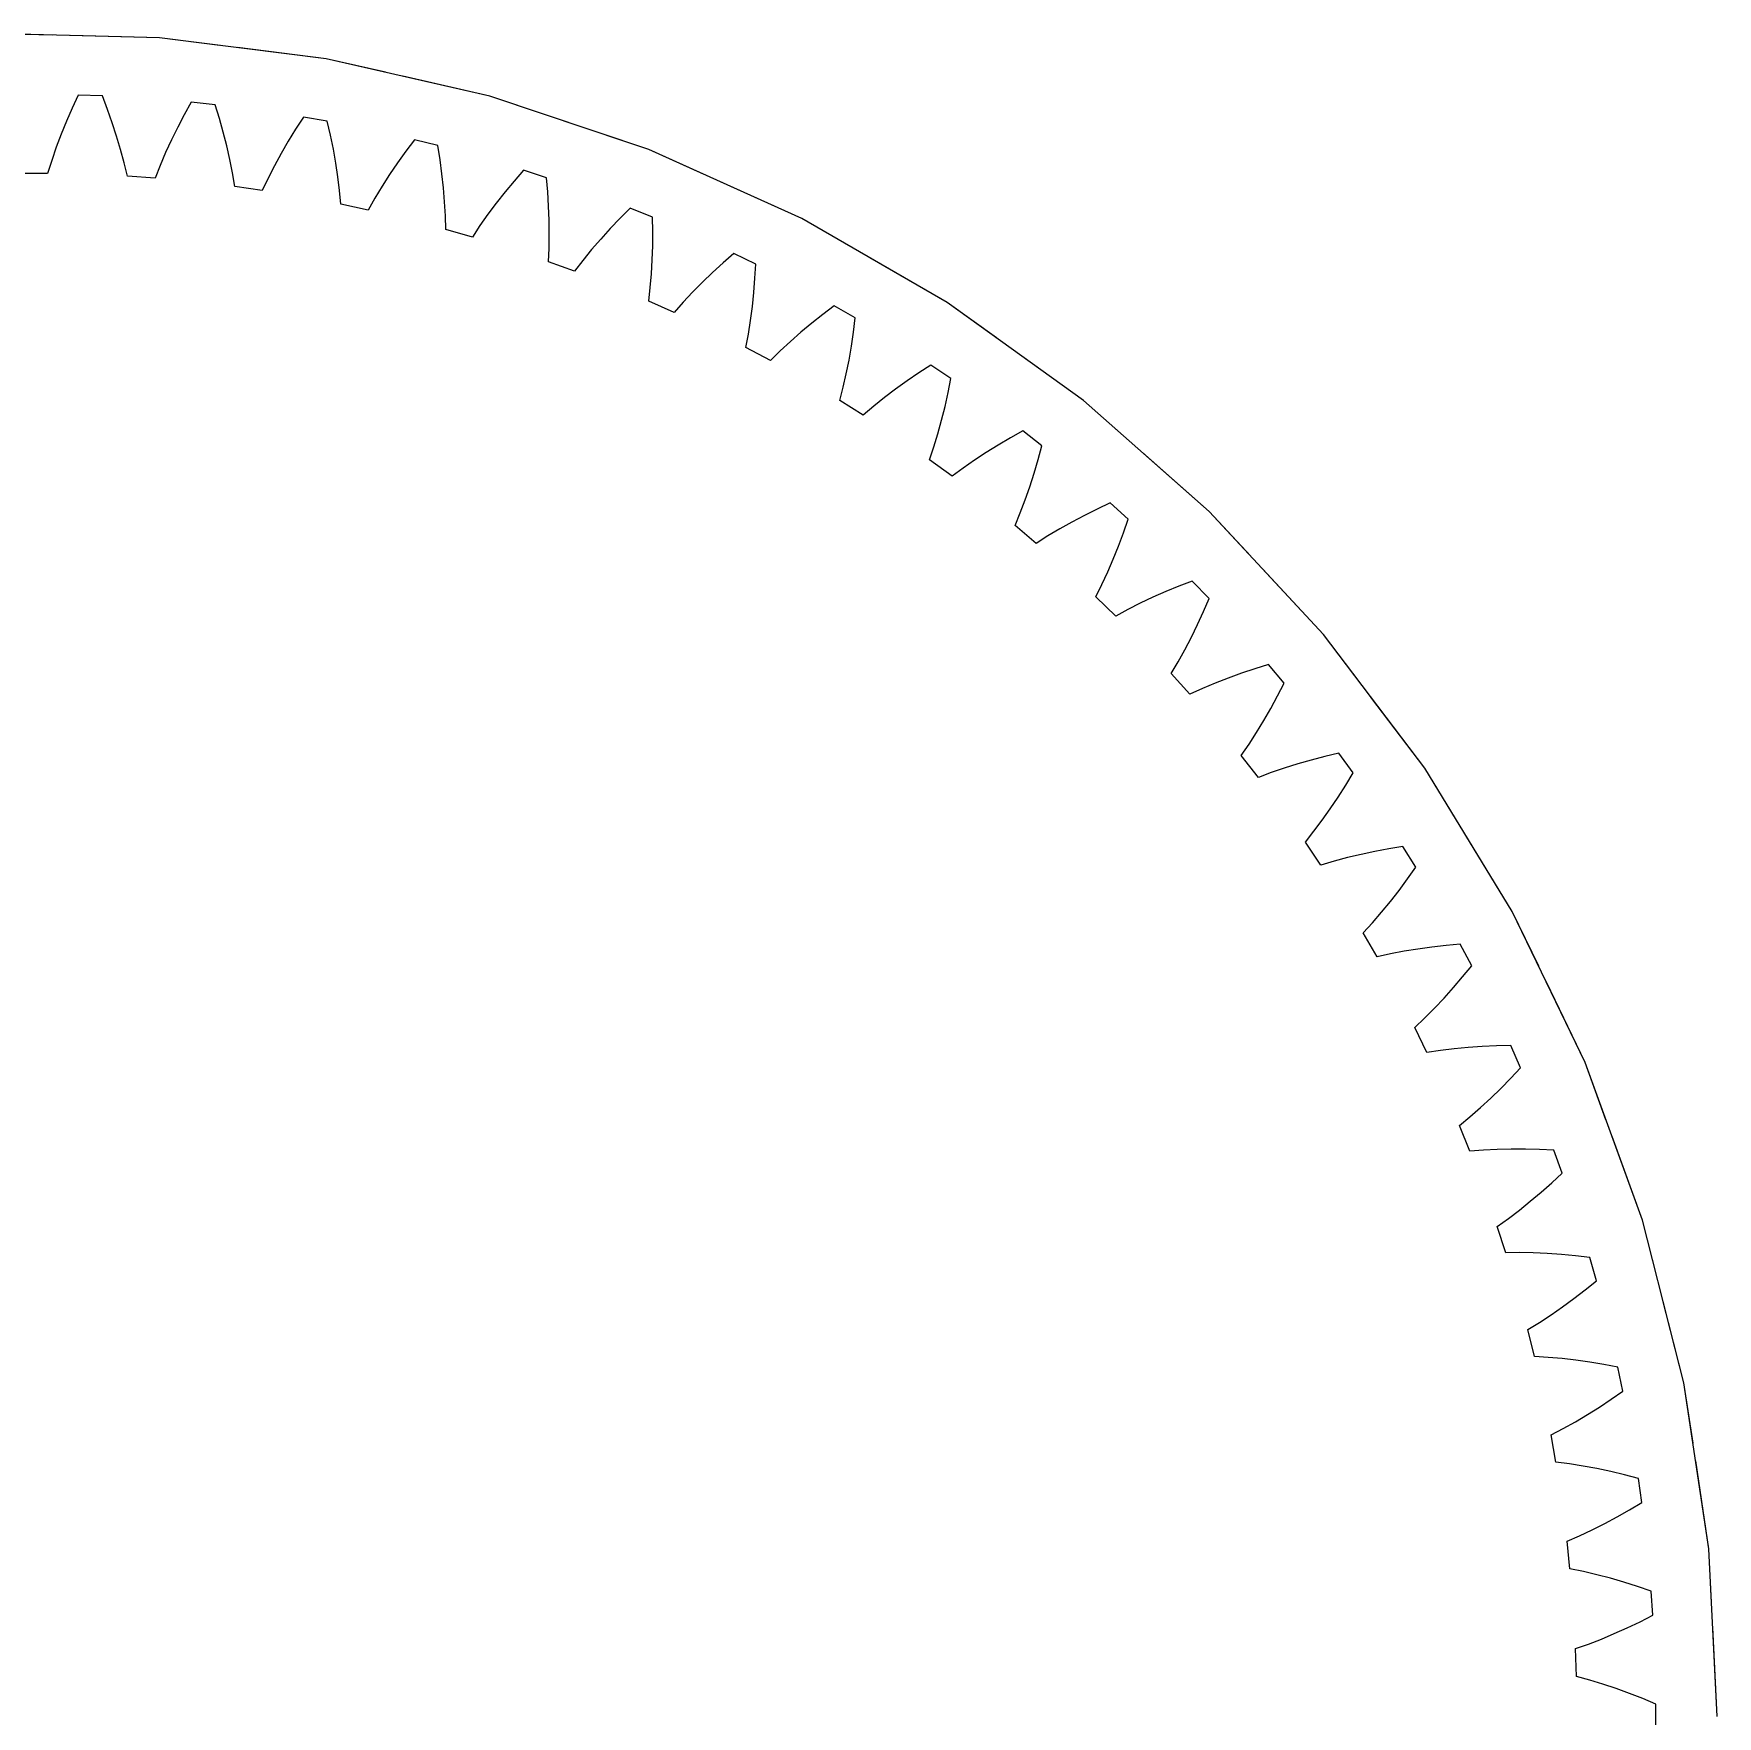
# Model space of a CAD drawing. Header units: millimetres. Extents: x -25 to 138, y -20 to 88.
# Drawn here: x 0 to 24, y 62.99 to 86.99 of the extents above; entities that cross this region are included whole.
import ezdxf

# ---------------------------------------------------------------- set-up
doc = ezdxf.new("R2010")
doc.units = ezdxf.units.MM
doc.linetypes.add('DASHED', pattern=[1.524, 1.27, -0.254])
doc.layers.add('HIDDEN', color=8, linetype='DASHED')
doc.layers.add('VISIBLE', color=7, linetype='CONTINUOUS')

msp = doc.modelspace()

# ---------------------------------------------------------------- linework, layer by layer
at = {"layer": 'HIDDEN'}
for points in [[(24, 62.99254), (23.88074, 65.38217), (23.52414, 67.74805), (22.93375, 70.06666), (22.11543, 72.31498), (21.07732, 74.47064), (19.82973, 76.51222), (18.38507, 78.41944), (16.75768, 80.17334), (14.96376, 81.7565), (13.02111, 83.15316), (10.94906, 84.34946), (8.76818, 85.33351), (6.50017, 86.09552), (4.16756, 86.62793), (1.79352, 86.92543), (-0.59834, 86.98508)], [(0.54831, 85.92349), (0.46747, 85.73774)], [(0.63408, 86.10885), (0.54831, 85.92349)], [(0.97998, 86.09677), (0.63408, 86.10885)], [(1.05261, 85.90588), (0.97998, 86.09677)], [(2.24504, 86.0083), (2.14656, 85.82938)], [(2.58926, 85.97213), (2.24504, 86.0083)], [(2.6484, 85.77663), (2.58926, 85.97213)], [(0.46747, 85.73774), (0.39175, 85.55164)], [(1.12029, 85.71494), (1.05261, 85.90588)], [(1.18285, 85.52401), (1.12029, 85.71494)], [(2.14656, 85.82938), (2.05296, 85.64972)], [(2.7026, 85.58144), (2.6484, 85.77663)], [(3.84507, 85.79563), (3.73435, 85.62401)], [(4.18593, 85.73553), (3.84507, 85.79563)], [(4.23128, 85.53639), (4.18593, 85.73553)], [(0.39175, 85.55164), (0.32137, 85.36523)], [(1.24005, 85.33315), (1.18285, 85.52401)], [(1.96444, 85.46936), (1.88123, 85.28832)], [(2.05296, 85.64972), (1.96444, 85.46936)], [(2.75168, 85.38662), (2.7026, 85.58144)], [(3.62844, 85.45132), (3.52756, 85.27757)], [(3.73435, 85.62401), (3.62844, 85.45132)], [(4.27174, 85.33789), (4.23128, 85.53639)], [(5.42637, 85.47187), (5.30394, 85.30839)], [(5.7622, 85.38813), (5.42637, 85.47187)], [(0.32137, 85.36523), (0.25662, 85.17856)], [(1.29162, 85.14241), (1.24005, 85.33315)], [(1.88123, 85.28832), (1.80361, 85.10661)], [(2.79543, 85.19223), (2.75168, 85.38662)], [(3.52756, 85.27757), (3.43192, 85.10278)], [(4.30711, 85.14012), (4.27174, 85.33789)], [(5.30394, 85.30839), (5.18625, 85.14351)], [(5.79356, 85.18631), (5.7622, 85.38813)], [(0.19786, 84.99165), (-0.19786, 84.99165)], [(0.25662, 85.17856), (0.19786, 84.99165)], [(1.3372, 84.95186), (1.29162, 85.14241)], [(1.80361, 85.10661), (1.73196, 84.92426)], [(2.83358, 84.99836), (2.79543, 85.19223)], [(2.86575, 84.80509), (2.83358, 84.99836)], [(3.43192, 85.10278), (3.34182, 84.92693)], [(4.3372, 84.94315), (4.30711, 85.14012)], [(5.07349, 84.97722), (4.96589, 84.80952)], [(5.18625, 85.14351), (5.07349, 84.97722)], [(5.82006, 84.98548), (5.79356, 85.18631)], [(5.84156, 84.78572), (5.82006, 84.98548)], [(6.98123, 85.03858), (6.8477, 84.88405)], [(7.3104, 84.93163), (6.98123, 85.03858)], [(1.73196, 84.92426), (1.3372, 84.95186)], [(3.25762, 84.75002), (2.86575, 84.80509)], [(3.34182, 84.92693), (3.25762, 84.75002)], [(4.36172, 84.74709), (4.3372, 84.94315)], [(4.38033, 84.55206), (4.36172, 84.74709)], [(4.96589, 84.80952), (4.86374, 84.64038)], [(5.85783, 84.58713), (5.84156, 84.78572)], [(6.71879, 84.72777), (6.5947, 84.56976)], [(6.8477, 84.88405), (6.71879, 84.72777)], [(7.3276, 84.72811), (7.3104, 84.93163)], [(7.34004, 84.52592), (7.3276, 84.72811)], [(4.76741, 84.46978), (4.38033, 84.55206)], [(4.86374, 84.64038), (4.76741, 84.46978)], [(5.86862, 84.38984), (5.85783, 84.58713)], [(6.5947, 84.56976), (6.47567, 84.40997)], [(7.34754, 84.32515), (7.34004, 84.52592)], [(8.50208, 84.49789), (8.35809, 84.35305)], [(8.82299, 84.36824), (8.50208, 84.49789)], [(5.87358, 84.19398), (5.86862, 84.38984)], [(6.36197, 84.24837), (6.25398, 84.0849)], [(6.47567, 84.40997), (6.36197, 84.24837)], [(7.34992, 84.12591), (7.34754, 84.32515)], [(8.35809, 84.35305), (8.2186, 84.20615)], [(8.82595, 84.16402), (8.82299, 84.36824)], [(6.25398, 84.0849), (5.87358, 84.19398)], [(7.34692, 83.92834), (7.34992, 84.12591)], [(8.08379, 84.05717), (7.9539, 83.90608)], [(8.2186, 84.20615), (8.08379, 84.05717)], [(8.82425, 83.96145), (8.82595, 84.16402)], [(7.33821, 83.73262), (7.34692, 83.92834)], [(7.9539, 83.90608), (7.82921, 83.75281)], [(8.80621, 83.56172), (8.81773, 83.76064)], [(8.81773, 83.76064), (8.82425, 83.96145)], [(9.98151, 83.85243), (9.82776, 83.71798)], [(10.29259, 83.70071), (9.98151, 83.85243)], [(7.71007, 83.59727), (7.33821, 83.73262)], [(7.82921, 83.75281), (7.71007, 83.59727)], [(8.78943, 83.36485), (8.80621, 83.56172)], [(9.67836, 83.58117), (9.53349, 83.44196)], [(9.82776, 83.71798), (9.67836, 83.58117)], [(10.2813, 83.49678), (10.29259, 83.70071)], [(8.76709, 83.17021), (8.78943, 83.36485)], [(9.39338, 83.3003), (9.2583, 83.1561)], [(9.53349, 83.44196), (9.39338, 83.3003)], [(10.24496, 83.09496), (10.26547, 83.29482)], [(10.26547, 83.29482), (10.2813, 83.49678)], [(9.1286, 83.00925), (8.76709, 83.17021)], [(9.2583, 83.1561), (9.1286, 83.00925)], [(10.21959, 82.89733), (10.24496, 83.09496)], [(11.4123, 83.10535), (11.24956, 82.98195)], [(11.71205, 82.93229), (11.4123, 83.10535)], [(10.18912, 82.70211), (10.21959, 82.89733)], [(11.09098, 82.85589), (10.93675, 82.72713)], [(11.24956, 82.98195), (11.09098, 82.85589)], [(11.68656, 82.72965), (11.71205, 82.93229)], [(10.15325, 82.50949), (10.18912, 82.70211)], [(10.7871, 82.59558), (10.64228, 82.46115)], [(10.93675, 82.72713), (10.7871, 82.59558)], [(11.65668, 82.52928), (11.68656, 82.72965)], [(10.50266, 82.32371), (10.15325, 82.50949)], [(10.64228, 82.46115), (10.50266, 82.32371)], [(11.58318, 82.13596), (11.62228, 82.33134)], [(11.62228, 82.33134), (11.65668, 82.52928)], [(11.53917, 81.94334), (11.58318, 82.13596)], [(12.61654, 82.14852), (12.44956, 82.03384)], [(12.7875, 82.26027), (12.61654, 82.14852)], [(13.07444, 82.06673), (12.7875, 82.26027)], [(11.48995, 81.7537), (11.53917, 81.94334)], [(12.28672, 81.91615), (12.12826, 81.79536)], [(12.44956, 82.03384), (12.28672, 81.91615)], [(12.9911, 81.66856), (13.03488, 81.86635)], [(13.03488, 81.86635), (13.07444, 82.06673)], [(11.82555, 81.54399), (11.48995, 81.7537)], [(11.97442, 81.67136), (11.82555, 81.54399)], [(12.12826, 81.79536), (11.97442, 81.67136)], [(12.94297, 81.4735), (12.9911, 81.66856)], [(12.89034, 81.28132), (12.94297, 81.4735)], [(12.833, 81.09224), (12.89034, 81.28132)], [(13.92206, 81.22178), (13.74748, 81.11902)], [(14.1004, 81.32132), (13.92206, 81.22178)], [(14.37314, 81.10823), (14.1004, 81.32132)], [(12.77068, 80.9065), (12.833, 81.09224)], [(13.09083, 80.67389), (12.77068, 80.9065)], [(13.41033, 80.90353), (13.24822, 80.79057)], [(13.57684, 81.01297), (13.41033, 80.90353)], [(13.74748, 81.11902), (13.57684, 81.01297)], [(14.26223, 80.71686), (14.3197, 80.91111)], [(14.3197, 80.91111), (14.37314, 81.10823)], [(13.24822, 80.79057), (13.09083, 80.67389)], [(14.20061, 80.52562), (14.26223, 80.71686)], [(14.13471, 80.33759), (14.20061, 80.52562)], [(14.06431, 80.15297), (14.13471, 80.33759)], [(15.15976, 80.20622), (14.97843, 80.11589)], [(15.34461, 80.29308), (15.15976, 80.20622)], [(15.60182, 80.06149), (15.34461, 80.29308)], [(13.98918, 79.97202), (14.06431, 80.15297)], [(14.29233, 79.71765), (13.98918, 79.97202)], [(14.62707, 79.92444), (14.45748, 79.82306)], [(14.80081, 80.022), (14.62707, 79.92444)], [(14.97843, 80.11589), (14.80081, 80.022)], [(15.53475, 79.86857), (15.60182, 80.06149)], [(14.45748, 79.82306), (14.29233, 79.71765)], [(15.46387, 79.6788), (15.53475, 79.86857)], [(15.3102, 79.30935), (15.38907, 79.49233)], [(15.38907, 79.49233), (15.46387, 79.6788)], [(15.22711, 79.13009), (15.3102, 79.30935)], [(15.13953, 78.95482), (15.22711, 79.13009)], [(16.13641, 79.02933), (15.95267, 78.94807)], [(16.32359, 79.10679), (16.13641, 79.02933)], [(16.51405, 79.18055), (16.32359, 79.10679)], [(16.75448, 78.93158), (16.51405, 79.18055)], [(15.4242, 78.67993), (15.13953, 78.95482)], [(15.5963, 78.77356), (15.4242, 78.67993)], [(15.77255, 78.86287), (15.5963, 78.77356)], [(15.95267, 78.94807), (15.77255, 78.86287)], [(16.59018, 78.55945), (16.67412, 78.74381)], [(16.67412, 78.74381), (16.75448, 78.93158)], [(16.50255, 78.37865), (16.59018, 78.55945)], [(16.41111, 78.20162), (16.50255, 78.37865)], [(16.21613, 77.85986), (16.31571, 78.02859)], [(16.31571, 78.02859), (16.41111, 78.20162)], [(16.48092, 77.56578), (16.21613, 77.85986)], [(17.02681, 77.7964), (16.84119, 77.72397)], [(17.21578, 77.86465), (17.02681, 77.7964)], [(17.4079, 77.92886), (17.21578, 77.86465)], [(17.60304, 77.98916), (17.4079, 77.92886)], [(17.82552, 77.72402), (17.60304, 77.98916)], [(16.65913, 77.64718), (16.48092, 77.56578)], [(16.84119, 77.72397), (16.65913, 77.64718)], [(17.63566, 77.36425), (17.73226, 77.54231)], [(17.73226, 77.54231), (17.82552, 77.72402)], [(17.53563, 77.19001), (17.63566, 77.36425)], [(17.43207, 77.01979), (17.53563, 77.19001)], [(17.21372, 76.69246), (17.32483, 76.85383)], [(17.32483, 76.85383), (17.43207, 77.01979)], [(17.45735, 76.38063), (17.21372, 76.69246)], [(18.018, 76.57261), (17.82778, 76.5133)], [(18.21126, 76.62751), (18.018, 76.57261)], [(18.40741, 76.67817), (18.21126, 76.62751)], [(18.60627, 76.7247), (18.40741, 76.67817)], [(18.80971, 76.44469), (18.60627, 76.7247)], [(17.64081, 76.4494), (17.45735, 76.38063)], [(17.82778, 76.5133), (17.64081, 76.4494)], [(18.704, 76.26993), (18.80971, 76.44469)], [(18.48328, 75.9322), (18.59522, 76.09904)], [(18.59522, 76.09904), (18.704, 76.26993)], [(18.36809, 75.76962), (18.48328, 75.9322)], [(18.12744, 75.45832), (18.24954, 75.61155)], [(18.24954, 75.61155), (18.36809, 75.76962)], [(18.34873, 75.13025), (18.12744, 75.45832)], [(19.31723, 75.36079), (19.11803, 75.32394)], [(19.51886, 75.39334), (19.31723, 75.36079)], [(19.70227, 75.09982), (19.51886, 75.39334)], [(18.53654, 75.18606), (18.34873, 75.13025)], [(18.72751, 75.23676), (18.53654, 75.18606)], [(18.9214, 75.28265), (18.72751, 75.23676)], [(19.11803, 75.32394), (18.9214, 75.28265)], [(19.46418, 74.76998), (19.58463, 74.93286)], [(19.58463, 74.93286), (19.70227, 75.09982)], [(19.34088, 74.61135), (19.46418, 74.76998)], [(19.08534, 74.30779), (19.21463, 74.4572)], [(19.21463, 74.4572), (19.34088, 74.61135)], [(18.95286, 74.16345), (19.08534, 74.30779)], [(19.15072, 73.82074), (18.95286, 74.16345)], [(19.73263, 73.93283), (19.536, 73.90057)], [(19.93165, 73.9603), (19.73263, 73.93283)], [(20.13294, 73.98316), (19.93165, 73.9603)], [(20.33635, 74.00157), (20.13294, 73.98316)], [(20.49884, 73.69597), (20.33635, 74.00157)], [(19.34196, 73.86331), (19.15072, 73.82074)], [(19.536, 73.90057), (19.34196, 73.86331)], [(20.36983, 73.53762), (20.49884, 73.69597)], [(20.23832, 73.38354), (20.36983, 73.53762)], [(19.96756, 73.08893), (20.10425, 73.2339)], [(20.10425, 73.2339), (20.23832, 73.38354)], [(19.82816, 72.9489), (19.96756, 73.08893)], [(19.68593, 72.81416), (19.82816, 72.9489)], [(19.85941, 72.45848), (19.68593, 72.81416)], [(20.05315, 72.4876), (19.85941, 72.45848)], [(20.24932, 72.51124), (20.05315, 72.4876)], [(20.44772, 72.5297), (20.24932, 72.51124)], [(20.64817, 72.54322), (20.44772, 72.5297)], [(20.85056, 72.55199), (20.64817, 72.54322)], [(21.05476, 72.55616), (20.85056, 72.55199)], [(21.19554, 72.23997), (21.05476, 72.55616)], [(20.91386, 71.94647), (21.0558, 72.09101)], [(21.0558, 72.09101), (21.19554, 72.23997)], [(20.62321, 71.67147), (20.76968, 71.80655)], [(20.76968, 71.80655), (20.91386, 71.94647)], [(20.3231, 71.41701), (20.47438, 71.5415)], [(20.47438, 71.5415), (20.62321, 71.67147)], [(20.47134, 71.0501), (20.3231, 71.41701)], [(20.66665, 71.06564), (20.47134, 71.0501)], [(20.86399, 71.07553), (20.66665, 71.06564)], [(21.06318, 71.0801), (20.86399, 71.07553)], [(21.2641, 71.07961), (21.06318, 71.0801)], [(21.4666, 71.07424), (21.2641, 71.07961)], [(21.67059, 71.06416), (21.4666, 71.07424)], [(21.78897, 70.73891), (21.67059, 71.06416)], [(21.48751, 70.46579), (21.63919, 70.60007)], [(21.63919, 70.60007), (21.78897, 70.73891)], [(21.17839, 70.21172), (21.33392, 70.33626)], [(21.33392, 70.33626), (21.48751, 70.46579)], [(20.86125, 69.97882), (21.02086, 70.09246)], [(21.02086, 70.09246), (21.17839, 70.21172)], [(20.98354, 69.60246), (20.86125, 69.97882)], [(21.17945, 69.60434), (20.98354, 69.60246)], [(21.377, 69.60044), (21.17945, 69.60434)], [(21.57604, 69.59111), (21.377, 69.60044)], [(21.77642, 69.5766), (21.57604, 69.59111)], [(21.97806, 69.55712), (21.77642, 69.5766)], [(22.18085, 69.53283), (21.97806, 69.55712)], [(22.27626, 69.20012), (22.18085, 69.53283)], [(22.11715, 69.07206), (22.27626, 69.20012)], [(21.79422, 68.83019), (21.95648, 68.94869)], [(21.95648, 68.94869), (22.11715, 69.07206)], [(21.46491, 68.60882), (21.63038, 68.71681)], [(21.63038, 68.71681), (21.79422, 68.83019)], [(21.29777, 68.50659), (21.46491, 68.60882)], [(21.39351, 68.12262), (21.29777, 68.50659)], [(21.58908, 68.11083), (21.39351, 68.12262)], [(21.78587, 68.09316), (21.58908, 68.11083)], [(21.98377, 68.06997), (21.78587, 68.09316)], [(22.18266, 68.04152), (21.98377, 68.06997)], [(22.38245, 68.00801), (22.18266, 68.04152)], [(22.58305, 67.96964), (22.38245, 68.00801)], [(22.65501, 67.63109), (22.58305, 67.96964)], [(22.31847, 67.40257), (22.48736, 67.51444)], [(22.48736, 67.51444), (22.65501, 67.63109)], [(21.977, 67.194), (22.14835, 67.29568)], [(22.14835, 67.29568), (22.31847, 67.40257)], [(21.63054, 67.0075), (21.8044, 67.09782)], [(21.69925, 66.61779), (21.63054, 67.0075)], [(21.8044, 67.09782), (21.977, 67.194)], [(21.89352, 66.59238), (21.69925, 66.61779)], [(22.08861, 66.56103), (21.89352, 66.59238)], [(22.2844, 66.52409), (22.08861, 66.56103)], [(22.48082, 66.48183), (22.2844, 66.52409)], [(22.67779, 66.43448), (22.48082, 66.48183)], [(22.87522, 66.3822), (22.67779, 66.43448)], [(22.92339, 66.03946), (22.87522, 66.3822)], [(22.74801, 65.93478), (22.92339, 66.03946)], [(22.39457, 65.74021), (22.57173, 65.83497)], [(22.57173, 65.83497), (22.74801, 65.93478)], [(21.85791, 65.48885), (22.03765, 65.56682)], [(22.03765, 65.56682), (22.21654, 65.65073)], [(22.21654, 65.65073), (22.39457, 65.74021)], [(21.89928, 65.09529), (21.85791, 65.48885)], [(22.0913, 65.0564), (21.89928, 65.09529)], [(22.28372, 65.01151), (22.0913, 65.0564)], [(22.47647, 64.96101), (22.28372, 65.01151)], [(22.66946, 64.90515), (22.47647, 64.96101)], [(22.86264, 64.84417), (22.66946, 64.90515)], [(23.05595, 64.77825), (22.86264, 64.84417)], [(23.08009, 64.43298), (23.05595, 64.77825)], [(22.71503, 64.25352), (22.89784, 64.3408)], [(22.89784, 64.3408), (23.08009, 64.43298)], [(22.16354, 64.02328), (22.34785, 64.09451)], [(22.34785, 64.09451), (22.53168, 64.17135)], [(22.53168, 64.17135), (22.71503, 64.25352)], [(21.9788, 63.95804), (22.16354, 64.02328)], [(21.99261, 63.56255), (21.9788, 63.95804)], [(22.18146, 63.51036), (21.99261, 63.56255)], [(22.37028, 63.45216), (22.18146, 63.51036)], [(22.55903, 63.38833), (22.37028, 63.45216)], [(22.74766, 63.31915), (22.55903, 63.38833)], [(22.93611, 63.24484), (22.74766, 63.31915)], [(23.12435, 63.1656), (22.93611, 63.24484)], [(23.12435, 62.81948), (23.12435, 63.1656)]]:
    msp.add_lwpolyline(points, dxfattribs=at)
at = {"layer": 'VISIBLE'}
for points in [[(24, 62.99254), (23.88074, 65.38217), (23.52414, 67.74805), (22.93375, 70.06666), (22.11543, 72.31498), (21.07732, 74.47064), (19.82973, 76.51222), (18.38507, 78.41944), (16.75768, 80.17334), (14.96376, 81.7565), (13.02111, 83.15316), (10.94906, 84.34946), (8.76818, 85.33351), (6.50017, 86.09552), (4.16756, 86.62793), (1.79352, 86.92543), (-0.59834, 86.98508)], [(0.54831, 85.92349), (0.46747, 85.73774)], [(0.63408, 86.10885), (0.54831, 85.92349)], [(0.97998, 86.09677), (0.63408, 86.10885)], [(1.05261, 85.90588), (0.97998, 86.09677)], [(2.24504, 86.0083), (2.14656, 85.82938)], [(2.58926, 85.97213), (2.24504, 86.0083)], [(2.6484, 85.77663), (2.58926, 85.97213)], [(0.46747, 85.73774), (0.39175, 85.55164)], [(1.12029, 85.71494), (1.05261, 85.90588)], [(1.18285, 85.52401), (1.12029, 85.71494)], [(2.14656, 85.82938), (2.05296, 85.64972)], [(2.7026, 85.58144), (2.6484, 85.77663)], [(3.84507, 85.79563), (3.73435, 85.62401)], [(4.18593, 85.73553), (3.84507, 85.79563)], [(4.23128, 85.53639), (4.18593, 85.73553)], [(0.39175, 85.55164), (0.32137, 85.36523)], [(1.24005, 85.33315), (1.18285, 85.52401)], [(1.96444, 85.46936), (1.88123, 85.28832)], [(2.05296, 85.64972), (1.96444, 85.46936)], [(2.75168, 85.38662), (2.7026, 85.58144)], [(3.62844, 85.45132), (3.52756, 85.27757)], [(3.73435, 85.62401), (3.62844, 85.45132)], [(4.27174, 85.33789), (4.23128, 85.53639)], [(5.42637, 85.47187), (5.30394, 85.30839)], [(5.7622, 85.38813), (5.42637, 85.47187)], [(0.32137, 85.36523), (0.25662, 85.17856)], [(1.29162, 85.14241), (1.24005, 85.33315)], [(1.88123, 85.28832), (1.80361, 85.10661)], [(2.79543, 85.19223), (2.75168, 85.38662)], [(3.52756, 85.27757), (3.43192, 85.10278)], [(4.30711, 85.14012), (4.27174, 85.33789)], [(5.30394, 85.30839), (5.18625, 85.14351)], [(5.79356, 85.18631), (5.7622, 85.38813)], [(0.19786, 84.99165), (-0.19786, 84.99165)], [(0.25662, 85.17856), (0.19786, 84.99165)], [(1.3372, 84.95186), (1.29162, 85.14241)], [(1.80361, 85.10661), (1.73196, 84.92426)], [(2.83358, 84.99836), (2.79543, 85.19223)], [(2.86575, 84.80509), (2.83358, 84.99836)], [(3.43192, 85.10278), (3.34182, 84.92693)], [(4.3372, 84.94315), (4.30711, 85.14012)], [(5.07349, 84.97722), (4.96589, 84.80952)], [(5.18625, 85.14351), (5.07349, 84.97722)], [(5.82006, 84.98548), (5.79356, 85.18631)], [(5.84156, 84.78572), (5.82006, 84.98548)], [(6.98123, 85.03858), (6.8477, 84.88405)], [(7.3104, 84.93163), (6.98123, 85.03858)], [(1.73196, 84.92426), (1.3372, 84.95186)], [(3.25762, 84.75002), (2.86575, 84.80509)], [(3.34182, 84.92693), (3.25762, 84.75002)], [(4.36172, 84.74709), (4.3372, 84.94315)], [(4.38033, 84.55206), (4.36172, 84.74709)], [(4.96589, 84.80952), (4.86374, 84.64038)], [(5.85783, 84.58713), (5.84156, 84.78572)], [(6.71879, 84.72777), (6.5947, 84.56976)], [(6.8477, 84.88405), (6.71879, 84.72777)], [(7.3276, 84.72811), (7.3104, 84.93163)], [(7.34004, 84.52592), (7.3276, 84.72811)], [(4.76741, 84.46978), (4.38033, 84.55206)], [(4.86374, 84.64038), (4.76741, 84.46978)], [(5.86862, 84.38984), (5.85783, 84.58713)], [(6.5947, 84.56976), (6.47567, 84.40997)], [(7.34754, 84.32515), (7.34004, 84.52592)], [(8.50208, 84.49789), (8.35809, 84.35305)], [(8.82299, 84.36824), (8.50208, 84.49789)], [(5.87358, 84.19398), (5.86862, 84.38984)], [(6.36197, 84.24837), (6.25398, 84.0849)], [(6.47567, 84.40997), (6.36197, 84.24837)], [(7.34992, 84.12591), (7.34754, 84.32515)], [(8.35809, 84.35305), (8.2186, 84.20615)], [(8.82595, 84.16402), (8.82299, 84.36824)], [(6.25398, 84.0849), (5.87358, 84.19398)], [(7.34692, 83.92834), (7.34992, 84.12591)], [(8.08379, 84.05717), (7.9539, 83.90608)], [(8.2186, 84.20615), (8.08379, 84.05717)], [(8.82425, 83.96145), (8.82595, 84.16402)], [(7.33821, 83.73262), (7.34692, 83.92834)], [(7.9539, 83.90608), (7.82921, 83.75281)], [(8.80621, 83.56172), (8.81773, 83.76064)], [(8.81773, 83.76064), (8.82425, 83.96145)], [(9.98151, 83.85243), (9.82776, 83.71798)], [(10.29259, 83.70071), (9.98151, 83.85243)], [(7.71007, 83.59727), (7.33821, 83.73262)], [(7.82921, 83.75281), (7.71007, 83.59727)], [(8.78943, 83.36485), (8.80621, 83.56172)], [(9.67836, 83.58117), (9.53349, 83.44196)], [(9.82776, 83.71798), (9.67836, 83.58117)], [(10.2813, 83.49678), (10.29259, 83.70071)], [(8.76709, 83.17021), (8.78943, 83.36485)], [(9.39338, 83.3003), (9.2583, 83.1561)], [(9.53349, 83.44196), (9.39338, 83.3003)], [(10.24496, 83.09496), (10.26547, 83.29482)], [(10.26547, 83.29482), (10.2813, 83.49678)], [(9.1286, 83.00925), (8.76709, 83.17021)], [(9.2583, 83.1561), (9.1286, 83.00925)], [(10.21959, 82.89733), (10.24496, 83.09496)], [(11.4123, 83.10535), (11.24956, 82.98195)], [(11.71205, 82.93229), (11.4123, 83.10535)], [(10.18912, 82.70211), (10.21959, 82.89733)], [(11.09098, 82.85589), (10.93675, 82.72713)], [(11.24956, 82.98195), (11.09098, 82.85589)], [(11.68656, 82.72965), (11.71205, 82.93229)], [(10.15325, 82.50949), (10.18912, 82.70211)], [(10.7871, 82.59558), (10.64228, 82.46115)], [(10.93675, 82.72713), (10.7871, 82.59558)], [(11.65668, 82.52928), (11.68656, 82.72965)], [(10.50266, 82.32371), (10.15325, 82.50949)], [(10.64228, 82.46115), (10.50266, 82.32371)], [(11.58318, 82.13596), (11.62228, 82.33134)], [(11.62228, 82.33134), (11.65668, 82.52928)], [(11.53917, 81.94334), (11.58318, 82.13596)], [(12.61654, 82.14852), (12.44956, 82.03384)], [(12.7875, 82.26027), (12.61654, 82.14852)], [(13.07444, 82.06673), (12.7875, 82.26027)], [(11.48995, 81.7537), (11.53917, 81.94334)], [(12.28672, 81.91615), (12.12826, 81.79536)], [(12.44956, 82.03384), (12.28672, 81.91615)], [(12.9911, 81.66856), (13.03488, 81.86635)], [(13.03488, 81.86635), (13.07444, 82.06673)], [(11.82555, 81.54399), (11.48995, 81.7537)], [(11.97442, 81.67136), (11.82555, 81.54399)], [(12.12826, 81.79536), (11.97442, 81.67136)], [(12.94297, 81.4735), (12.9911, 81.66856)], [(12.89034, 81.28132), (12.94297, 81.4735)], [(12.833, 81.09224), (12.89034, 81.28132)], [(13.92206, 81.22178), (13.74748, 81.11902)], [(14.1004, 81.32132), (13.92206, 81.22178)], [(14.37314, 81.10823), (14.1004, 81.32132)], [(12.77068, 80.9065), (12.833, 81.09224)], [(13.09083, 80.67389), (12.77068, 80.9065)], [(13.41033, 80.90353), (13.24822, 80.79057)], [(13.57684, 81.01297), (13.41033, 80.90353)], [(13.74748, 81.11902), (13.57684, 81.01297)], [(14.26223, 80.71686), (14.3197, 80.91111)], [(14.3197, 80.91111), (14.37314, 81.10823)], [(13.24822, 80.79057), (13.09083, 80.67389)], [(14.20061, 80.52562), (14.26223, 80.71686)], [(14.13471, 80.33759), (14.20061, 80.52562)], [(14.06431, 80.15297), (14.13471, 80.33759)], [(15.15976, 80.20622), (14.97843, 80.11589)], [(15.34461, 80.29308), (15.15976, 80.20622)], [(15.60182, 80.06149), (15.34461, 80.29308)], [(13.98918, 79.97202), (14.06431, 80.15297)], [(14.29233, 79.71765), (13.98918, 79.97202)], [(14.62707, 79.92444), (14.45748, 79.82306)], [(14.80081, 80.022), (14.62707, 79.92444)], [(14.97843, 80.11589), (14.80081, 80.022)], [(15.53475, 79.86857), (15.60182, 80.06149)], [(14.45748, 79.82306), (14.29233, 79.71765)], [(15.46387, 79.6788), (15.53475, 79.86857)], [(15.3102, 79.30935), (15.38907, 79.49233)], [(15.38907, 79.49233), (15.46387, 79.6788)], [(15.22711, 79.13009), (15.3102, 79.30935)], [(15.13953, 78.95482), (15.22711, 79.13009)], [(16.13641, 79.02933), (15.95267, 78.94807)], [(16.32359, 79.10679), (16.13641, 79.02933)], [(16.51405, 79.18055), (16.32359, 79.10679)], [(16.75448, 78.93158), (16.51405, 79.18055)], [(15.4242, 78.67993), (15.13953, 78.95482)], [(15.5963, 78.77356), (15.4242, 78.67993)], [(15.77255, 78.86287), (15.5963, 78.77356)], [(15.95267, 78.94807), (15.77255, 78.86287)], [(16.59018, 78.55945), (16.67412, 78.74381)], [(16.67412, 78.74381), (16.75448, 78.93158)], [(16.50255, 78.37865), (16.59018, 78.55945)], [(16.41111, 78.20162), (16.50255, 78.37865)], [(16.21613, 77.85986), (16.31571, 78.02859)], [(16.31571, 78.02859), (16.41111, 78.20162)], [(16.48092, 77.56578), (16.21613, 77.85986)], [(17.02681, 77.7964), (16.84119, 77.72397)], [(17.21578, 77.86465), (17.02681, 77.7964)], [(17.4079, 77.92886), (17.21578, 77.86465)], [(17.60304, 77.98916), (17.4079, 77.92886)], [(17.82552, 77.72402), (17.60304, 77.98916)], [(16.65913, 77.64718), (16.48092, 77.56578)], [(16.84119, 77.72397), (16.65913, 77.64718)], [(17.63566, 77.36425), (17.73226, 77.54231)], [(17.73226, 77.54231), (17.82552, 77.72402)], [(17.53563, 77.19001), (17.63566, 77.36425)], [(17.43207, 77.01979), (17.53563, 77.19001)], [(17.21372, 76.69246), (17.32483, 76.85383)], [(17.32483, 76.85383), (17.43207, 77.01979)], [(17.45735, 76.38063), (17.21372, 76.69246)], [(18.018, 76.57261), (17.82778, 76.5133)], [(18.21126, 76.62751), (18.018, 76.57261)], [(18.40741, 76.67817), (18.21126, 76.62751)], [(18.60627, 76.7247), (18.40741, 76.67817)], [(18.80971, 76.44469), (18.60627, 76.7247)], [(17.64081, 76.4494), (17.45735, 76.38063)], [(17.82778, 76.5133), (17.64081, 76.4494)], [(18.704, 76.26993), (18.80971, 76.44469)], [(18.48328, 75.9322), (18.59522, 76.09904)], [(18.59522, 76.09904), (18.704, 76.26993)], [(18.36809, 75.76962), (18.48328, 75.9322)], [(18.12744, 75.45832), (18.24954, 75.61155)], [(18.24954, 75.61155), (18.36809, 75.76962)], [(18.34873, 75.13025), (18.12744, 75.45832)], [(19.31723, 75.36079), (19.11803, 75.32394)], [(19.51886, 75.39334), (19.31723, 75.36079)], [(19.70227, 75.09982), (19.51886, 75.39334)], [(18.53654, 75.18606), (18.34873, 75.13025)], [(18.72751, 75.23676), (18.53654, 75.18606)], [(18.9214, 75.28265), (18.72751, 75.23676)], [(19.11803, 75.32394), (18.9214, 75.28265)], [(19.46418, 74.76998), (19.58463, 74.93286)], [(19.58463, 74.93286), (19.70227, 75.09982)], [(19.34088, 74.61135), (19.46418, 74.76998)], [(19.08534, 74.30779), (19.21463, 74.4572)], [(19.21463, 74.4572), (19.34088, 74.61135)], [(18.95286, 74.16345), (19.08534, 74.30779)], [(19.15072, 73.82074), (18.95286, 74.16345)], [(19.73263, 73.93283), (19.536, 73.90057)], [(19.93165, 73.9603), (19.73263, 73.93283)], [(20.13294, 73.98316), (19.93165, 73.9603)], [(20.33635, 74.00157), (20.13294, 73.98316)], [(20.49884, 73.69597), (20.33635, 74.00157)], [(19.34196, 73.86331), (19.15072, 73.82074)], [(19.536, 73.90057), (19.34196, 73.86331)], [(20.36983, 73.53762), (20.49884, 73.69597)], [(20.23832, 73.38354), (20.36983, 73.53762)], [(19.96756, 73.08893), (20.10425, 73.2339)], [(20.10425, 73.2339), (20.23832, 73.38354)], [(19.82816, 72.9489), (19.96756, 73.08893)], [(19.68593, 72.81416), (19.82816, 72.9489)], [(19.85941, 72.45848), (19.68593, 72.81416)], [(20.05315, 72.4876), (19.85941, 72.45848)], [(20.24932, 72.51124), (20.05315, 72.4876)], [(20.44772, 72.5297), (20.24932, 72.51124)], [(20.64817, 72.54322), (20.44772, 72.5297)], [(20.85056, 72.55199), (20.64817, 72.54322)], [(21.05476, 72.55616), (20.85056, 72.55199)], [(21.19554, 72.23997), (21.05476, 72.55616)], [(20.91386, 71.94647), (21.0558, 72.09101)], [(21.0558, 72.09101), (21.19554, 72.23997)], [(20.62321, 71.67147), (20.76968, 71.80655)], [(20.76968, 71.80655), (20.91386, 71.94647)], [(20.3231, 71.41701), (20.47438, 71.5415)], [(20.47438, 71.5415), (20.62321, 71.67147)], [(20.47134, 71.0501), (20.3231, 71.41701)], [(20.66665, 71.06564), (20.47134, 71.0501)], [(20.86399, 71.07553), (20.66665, 71.06564)], [(21.06318, 71.0801), (20.86399, 71.07553)], [(21.2641, 71.07961), (21.06318, 71.0801)], [(21.4666, 71.07424), (21.2641, 71.07961)], [(21.67059, 71.06416), (21.4666, 71.07424)], [(21.78897, 70.73891), (21.67059, 71.06416)], [(21.48751, 70.46579), (21.63919, 70.60007)], [(21.63919, 70.60007), (21.78897, 70.73891)], [(21.17839, 70.21172), (21.33392, 70.33626)], [(21.33392, 70.33626), (21.48751, 70.46579)], [(20.86125, 69.97882), (21.02086, 70.09246)], [(21.02086, 70.09246), (21.17839, 70.21172)], [(20.98354, 69.60246), (20.86125, 69.97882)], [(21.17945, 69.60434), (20.98354, 69.60246)], [(21.377, 69.60044), (21.17945, 69.60434)], [(21.57604, 69.59111), (21.377, 69.60044)], [(21.77642, 69.5766), (21.57604, 69.59111)], [(21.97806, 69.55712), (21.77642, 69.5766)], [(22.18085, 69.53283), (21.97806, 69.55712)], [(22.27626, 69.20012), (22.18085, 69.53283)], [(22.11715, 69.07206), (22.27626, 69.20012)], [(21.79422, 68.83019), (21.95648, 68.94869)], [(21.95648, 68.94869), (22.11715, 69.07206)], [(21.46491, 68.60882), (21.63038, 68.71681)], [(21.63038, 68.71681), (21.79422, 68.83019)], [(21.29777, 68.50659), (21.46491, 68.60882)], [(21.39351, 68.12262), (21.29777, 68.50659)], [(21.58908, 68.11083), (21.39351, 68.12262)], [(21.78587, 68.09316), (21.58908, 68.11083)], [(21.98377, 68.06997), (21.78587, 68.09316)], [(22.18266, 68.04152), (21.98377, 68.06997)], [(22.38245, 68.00801), (22.18266, 68.04152)], [(22.58305, 67.96964), (22.38245, 68.00801)], [(22.65501, 67.63109), (22.58305, 67.96964)], [(22.31847, 67.40257), (22.48736, 67.51444)], [(22.48736, 67.51444), (22.65501, 67.63109)], [(21.977, 67.194), (22.14835, 67.29568)], [(22.14835, 67.29568), (22.31847, 67.40257)], [(21.63054, 67.0075), (21.8044, 67.09782)], [(21.69925, 66.61779), (21.63054, 67.0075)], [(21.8044, 67.09782), (21.977, 67.194)], [(21.89352, 66.59238), (21.69925, 66.61779)], [(22.08861, 66.56103), (21.89352, 66.59238)], [(22.2844, 66.52409), (22.08861, 66.56103)], [(22.48082, 66.48183), (22.2844, 66.52409)], [(22.67779, 66.43448), (22.48082, 66.48183)], [(22.87522, 66.3822), (22.67779, 66.43448)], [(22.92339, 66.03946), (22.87522, 66.3822)], [(22.74801, 65.93478), (22.92339, 66.03946)], [(22.39457, 65.74021), (22.57173, 65.83497)], [(22.57173, 65.83497), (22.74801, 65.93478)], [(21.85791, 65.48885), (22.03765, 65.56682)], [(22.03765, 65.56682), (22.21654, 65.65073)], [(22.21654, 65.65073), (22.39457, 65.74021)], [(21.89928, 65.09529), (21.85791, 65.48885)], [(22.0913, 65.0564), (21.89928, 65.09529)], [(22.28372, 65.01151), (22.0913, 65.0564)], [(22.47647, 64.96101), (22.28372, 65.01151)], [(22.66946, 64.90515), (22.47647, 64.96101)], [(22.86264, 64.84417), (22.66946, 64.90515)], [(23.05595, 64.77825), (22.86264, 64.84417)], [(23.08009, 64.43298), (23.05595, 64.77825)], [(22.71503, 64.25352), (22.89784, 64.3408)], [(22.89784, 64.3408), (23.08009, 64.43298)], [(22.16354, 64.02328), (22.34785, 64.09451)], [(22.34785, 64.09451), (22.53168, 64.17135)], [(22.53168, 64.17135), (22.71503, 64.25352)], [(21.9788, 63.95804), (22.16354, 64.02328)], [(21.99261, 63.56255), (21.9788, 63.95804)], [(22.18146, 63.51036), (21.99261, 63.56255)], [(22.37028, 63.45216), (22.18146, 63.51036)], [(22.55903, 63.38833), (22.37028, 63.45216)], [(22.74766, 63.31915), (22.55903, 63.38833)], [(22.93611, 63.24484), (22.74766, 63.31915)], [(23.12435, 63.1656), (22.93611, 63.24484)], [(23.12435, 62.81948), (23.12435, 63.1656)]]:
    msp.add_lwpolyline(points, dxfattribs=at)

doc.saveas('drawing.dxf')
